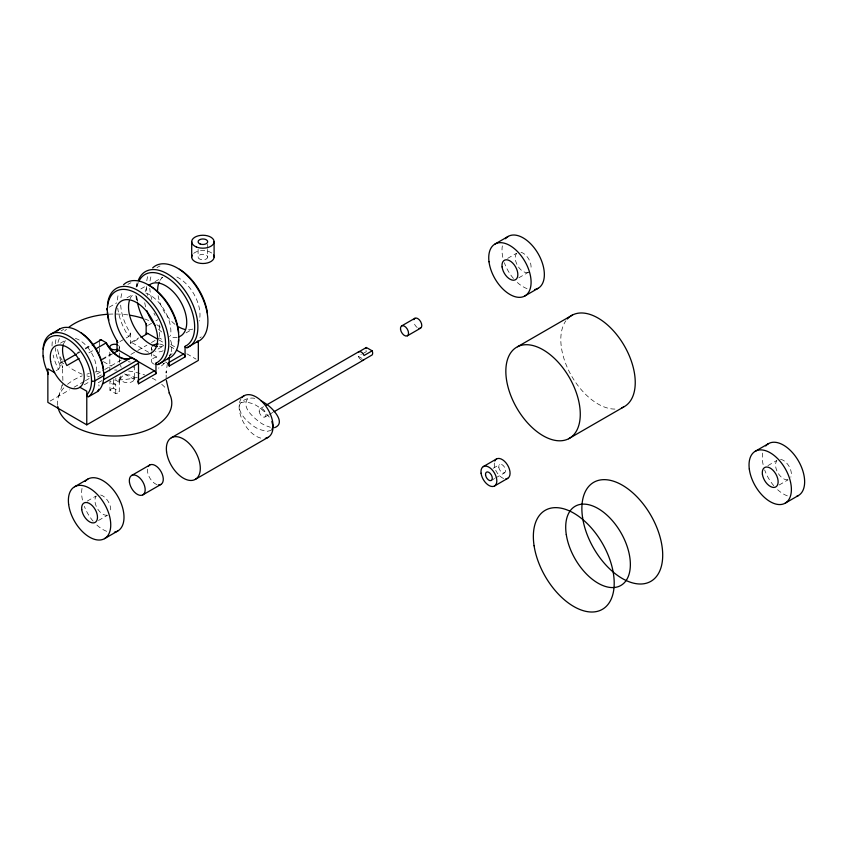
<?xml version="1.0" encoding="UTF-8"?>
<svg xmlns="http://www.w3.org/2000/svg" width="847" height="847" viewBox="0 0 847 847"><rect width="100%" height="100%" fill="white"/><g stroke="black" fill="none" stroke-linecap="round" stroke-linejoin="round"><path stroke-width="0.64" stroke-dasharray="4.24 3.18" d="M119.427 381.51L119.427 376.396M119.427 362.347L119.427 358.514M119.427 357.233L119.427 352.13M119.427 350.849L119.427 347.016M58.676 369.186L59.915 367.005L60.126 363.543A2.287 1.323 60 0 1 61.736 362.611L63.79 363.797M62.89 380.472L62.445 366.084L62.657 367.63L58.676 353.781M136.335 286.095L137.076 282.909M136.166 287.091L136.388 285.778M62.032 385.872L62.382 384.305M62.117 385.449L58.676 396.258M167.388 363.448L166.086 373.061L166.16 371.515L166.16 378.524M169.262 357.127L170.575 353.781M254.756 398.365C248.753 396.915 238.685 400.663 239.182 407.799C240.76 415.496 246.943 421.287 252.999 425.787A41.725 24.087 60 0 0 259.182 429.355L266.784 431.43L271.167 430.403M247.472 398.969C241.543 407.534 253.242 417.126 259.468 422.05A41.725 24.087 60 0 0 265.64 425.618L270.352 427.269M109.231 307.196L116.748 302.855M140.835 288.943L146.478 285.693A43.441 25.082 60 0 0 147.505 295.412M126.997 297.816L132.524 294.629M154.99 281.659L162.73 277.191M60.465 343.151L66.034 339.933M60.592 362.505L62.572 361.362M77.373 352.818L79.343 351.674M85.261 348.265L90.195 345.407M60.126 363.543L62.382 362.241M77.035 353.781L79.777 352.193M85.42 348.943L91.053 345.692M56.251 370.605L58.507 369.303A36.58 21.122 60 0 1 53.149 355.084M88.893 352.86L92.969 350.51M119.914 341.595L123.048 339.785M126.182 337.974L128.691 336.524A43.441 25.082 60 0 1 117.733 308.117M148.394 325.153L151.528 323.342M155.912 320.812L157.796 319.721M102.243 358.99L110.978 353.951M130.777 342.516L138.707 337.942M102.296 359.731L112.683 353.739M120.687 305.111A41.154 23.758 60 0 0 130.311 333.136L130.311 343.564L139.85 338.059M50.132 401.055L69.486 389.885M74.038 387.248L84.276 381.341M85.42 380.684L89.973 378.048M96.802 374.109L103.63 370.16M104.763 369.504L121.841 359.647M130.946 354.395L136.642 351.103M137.775 350.446L146.891 345.195M151.444 342.559L159.405 337.964L163.99 340.61M97.617 377.053L101.958 374.533M84.329 384.729L89.994 381.468M101.936 380.61L97.426 383.215A2.287 1.323 60 0 1 99.035 386.02M158.05 349.059L163.577 345.872M186.054 332.892L192.682 329.07M87.273 501.085L96.113 495.982M507.628 258.388L516.469 253.295M260.156 408.667L263.555 406.698M360.97 359.679A4.807 2.774 60 0 1 358.281 356.269L361.32 354.512M362.325 353.93L366.37 351.6M264.952 416.978L268.351 415.019M269.494 414.363L272.893 412.404M98.485 520.482L107.315 515.389M518.83 277.795L528.772 272.056M493.123 468.306L499.762 464.484M491.302 480.45L494.616 478.534M495.717 477.899L504.558 472.795M767.922 465.617L776.763 460.514M779.134 485.013L787.964 479.91M241.014 402.706L245.386 401.679L252.999 403.754A41.725 24.087 60 0 1 259.182 407.322L265.376 412.542L269.272 417.105M358.281 356.269L362.145 358.493M170.85 344.57L175.435 347.217M186.88 353.824L196.038 359.107M158.918 339.922L164.498 343.141M170.067 346.359L174.524 348.932M148.649 352.288L131.92 342.633A2.287 1.323 60 0 0 130.311 343.564M153.106 354.861L158.685 358.08M165.377 361.944L167.6 363.225M103.44 361.648L111.243 366.158M124.625 373.887L136.886 380.97M119.289 382.198L113.509 378.863L113.509 388.191L119.289 391.536L119.289 382.198A4.807 2.774 0 0 0 115.319 378.81M115.743 393.59L115.743 384.252L109.951 380.906L109.951 390.245L115.743 393.59A4.807 2.774 0 0 0 119.289 391.536M136.346 299.478L135.88 295.37M207.695 244.275L207.695 248.107M207.695 249.378L207.695 257.033A4.807 2.774 0 0 1 200.495 259.436A4.807 2.774 0 0 1 200.495 254.629A4.807 2.774 0 0 1 207.695 257.033M198.092 249.378L198.092 257.033M159.405 324.899L159.405 337.964M151.412 347.948L151.412 350.563M151.412 351.865L151.412 361.013M134.419 365.682L134.419 378.757A6.861 3.96 0 0 1 124.128 382.188A6.861 3.96 0 0 1 124.128 375.327A6.861 3.96 0 0 1 134.419 378.757M120.698 376.142L120.698 378.757M109.824 352.14L109.824 371.357M99.586 342.008L99.586 346.984M99.586 348.233L99.586 353.21M193.667 253.369A11.202 6.469 0 0 1 212.692 253.899M57.596 405.3A57.162 33.001 0 0 1 64.647 387.005M67.527 384.326A57.162 33.001 0 0 1 82.233 375.835M86.892 374.173A57.162 33.001 0 0 1 89.369 373.421M95.118 372.002A57.162 33.001 0 0 1 102.911 370.721M114.62 370.023A57.162 33.001 0 0 1 116.992 370.054M128.606 371.028A57.162 33.001 0 0 1 144.721 374.967M152.227 378.164A57.162 33.001 0 0 1 157.68 381.319M161.724 384.326A57.162 33.001 0 0 1 166.308 388.932M170.575 340.25A57.162 33.001 0 0 1 169.644 355.952M164.604 363.035A57.162 33.001 0 0 1 158.516 368.159M137.33 377.307A57.162 33.001 0 0 1 114.62 380.017M89.369 376.629A57.162 33.001 0 0 1 86.892 375.877M82.233 374.205A57.162 33.001 0 0 1 69.083 366.963M62.17 360.123A57.162 33.001 0 0 1 57.458 347.016M58.009 342.484A57.162 33.001 0 0 1 59.597 338.08M64.647 331.008A57.162 33.001 0 0 1 66.511 329.197M108.723 314.195A57.162 33.001 0 0 1 128.606 315.02M144.721 318.959A57.162 33.001 0 0 1 149.167 320.727M156.822 324.75A57.162 33.001 0 0 1 160.962 327.694M109.951 390.245A4.807 2.774 0 0 1 113.509 388.191M115.743 384.252A4.807 2.774 0 0 1 109.93 382.135M118.58 345.449A4.807 2.774 0 0 1 118.824 348.361M366.306 351.441A4.807 2.774 60 0 1 366.02 350.499M260.76 438.1A24.012 13.859 60 0 1 242.951 421.393A24.012 13.859 60 0 1 241.014 398.842M614.922 409.069A52.641 30.386 60 0 1 570.963 374.893A52.641 30.386 60 0 1 565.891 320.791M503.594 478.47A11.202 6.469 60 0 1 494.373 462.483M163.058 345.989A29.952 17.289 60 0 1 159.437 346.635M130.014 298.917A29.952 17.289 60 0 1 133.265 294.385M145.853 293.02A29.952 17.289 60 0 1 170.533 335.772M177.139 337.307A29.952 17.289 60 0 1 169.4 336.418M161.692 331.971A29.952 17.289 60 0 1 157.754 328.382M145.61 306.889A29.952 17.289 60 0 1 144.721 302.57M145.186 291.664A29.952 17.289 60 0 1 146.743 288.054M192.163 329.187A29.952 17.289 60 0 1 188.532 329.832M174.958 324.316A29.952 17.289 60 0 1 157.987 294.915M159.998 280.399A29.952 17.289 60 0 1 162.37 277.583M176.907 277.033A29.952 17.289 60 0 1 199.172 320.981M63.61 343.797A24.012 13.859 60 0 1 65.505 340.674M75.372 338.408A24.012 13.859 60 0 1 96.219 372.976M60.126 365.417A34.293 19.799 60 0 1 55.33 347.863M55.33 343.871A34.293 19.799 60 0 1 56.251 338.504M61.185 330.902A34.293 19.799 60 0 1 63.631 329.483M117.447 299.986A43.441 25.082 60 0 1 118.633 293.168M130.163 333.252A2.89 1.673 -60.1 0 1 128.744 336.714M52.038 346.021A36.58 21.122 60 0 1 52.599 339.975M120.909 297.826A41.154 23.758 60 0 1 122.487 291.686M127.886 284.454A41.154 23.758 60 0 1 130.893 282.792M172.132 353.654A41.154 23.758 60 0 1 169.22 355.486M155.16 315.423A43.441 25.082 60 0 1 153.953 313.21M146.796 280.791A43.441 25.082 60 0 1 147.738 276.366M137.479 301.193A43.441 25.082 60 0 1 136.812 297.106M136.769 286.582A43.441 25.082 60 0 1 137.161 284.296M151.804 299.436A41.154 23.758 60 0 1 149.792 288.308M150.014 281.024A41.154 23.758 60 0 1 151.592 274.894M156.991 267.663A41.154 23.758 60 0 1 159.998 265.99M201.226 336.862A41.154 23.758 60 0 1 199.828 337.868M137.055 300.494A41.154 23.758 60 0 1 136.536 295.963M137.129 286.508A41.154 23.758 60 0 1 138.336 282.538M163.926 363.257A6.861 3.96 0 0 1 163.122 363.818M154.387 364.284A6.861 3.96 0 0 1 151.973 359.456A6.861 3.96 0 0 1 159.681 357.138M163.122 350.753A6.861 3.96 0 0 1 155.552 351.579M152.629 350.192A6.861 3.96 0 0 1 151.56 347.143M159.681 344.073A6.861 3.96 0 0 1 163.926 345.703M133.858 367.259A6.861 3.96 0 0 1 133.551 367.609M121.259 367.259A6.861 3.96 0 0 1 120.74 365.279M128.268 361.743A6.861 3.96 0 0 1 130.279 362.05M156.811 484.537A11.202 6.469 60 0 1 147.749 467.798M106.68 531.313A29.952 17.289 60 0 1 95.679 523.933M93.096 521.149A29.952 17.289 60 0 1 84.351 506.337M82.455 500.016A29.952 17.289 60 0 1 82.455 486.559M107.156 515.198A11.202 6.469 60 0 1 97.225 508.274A11.202 6.469 60 0 1 96.187 496.215M100.645 494.987A11.202 6.469 60 0 1 108.691 502.292A11.202 6.469 60 0 1 110.184 512.668M527.025 288.626A29.952 17.289 60 0 1 517.348 282.506M513.451 278.462A29.952 17.289 60 0 1 504.357 262.729M502.811 257.329A29.952 17.289 60 0 1 502.345 245.884M528.168 272.342A11.202 6.469 60 0 1 517.866 266.085A11.202 6.469 60 0 1 516.543 253.518M521 252.3A11.202 6.469 60 0 1 529.047 259.606A11.202 6.469 60 0 1 530.54 269.971M417.19 327.503A5.717 3.303 60 0 1 413.812 321.924M787.329 495.844A29.952 17.289 60 0 1 777.641 489.725M773.745 485.68A29.952 17.289 60 0 1 764.661 469.947M763.105 464.548A29.952 17.289 60 0 1 762.649 453.103M787.805 479.73A11.202 6.469 60 0 1 777.874 472.806A11.202 6.469 60 0 1 776.837 460.736M780.553 459.381A11.202 6.469 60 0 1 789.076 466.337A11.202 6.469 60 0 1 790.833 477.189M259.203 411.504A4.807 2.774 60 0 0 264.698 417.105A4.807 2.774 60 0 0 263.766 409.863A4.807 2.774 60 0 0 259.203 411.504M498.809 467.322A4.807 2.774 60 0 0 504.293 472.922A4.807 2.774 60 0 0 503.372 465.681A4.807 2.774 60 0 0 498.809 467.322"/><path stroke-width="1.27" d="M98.855 389.239L97.596 391.505M271.876 429.789L273.062 426.359L271.876 421.541M50.958 334.067L59.978 328.869M63.991 361.309L76.399 354.152M92.185 345.036L101.206 339.827L106.341 342.791A24.012 13.859 60 0 0 131.645 357.402L136.886 360.43A2.287 1.323 60 0 1 138.506 363.225L138.506 383.765L155.964 373.686L155.964 363.141A41.154 23.758 60 0 0 157.33 315.603A41.154 23.758 60 0 0 115.457 291.559A41.154 23.758 60 0 0 117.045 340.79L117.045 351.219M79.099 358.514L66.871 365.576A24.012 13.859 60 0 1 63.292 344.708M96.23 348.625L106.341 342.791M113.212 353.432L118.665 350.287L154.345 370.88A2.287 1.323 60 0 1 155.964 373.686M140.973 337.402L147.77 333.485L157.807 339.276M104.403 373.125L131.645 357.402M104.192 379.308L136.886 360.43M102.423 384.062L138.506 363.225M137.976 380.335L154.345 370.88M168.733 362.58L183.45 354.078A2.287 1.323 60 0 1 185.07 356.883L169.22 366.031A2.287 1.323 60 0 0 168.352 363.871M54.621 372.648L47.856 368.763L47.856 402.367L86.765 424.834L198.325 360.43L198.325 341.15M74.589 486.76L87.844 479.106M494.944 244.074L508.2 236.419M171.327 437.772L244.084 395.761M131.656 475.463L149.76 465.003M401.647 325.915L414.903 318.26M265.82 405.385L358.821 351.706M372.151 350.827L366.37 347.492L358.281 352.161A4.807 2.774 60 0 1 364.072 355.496L372.151 350.827A4.807 2.774 60 0 1 372.151 354.935L364.072 359.604A4.807 2.774 60 0 1 362.018 360.166M274.026 411.748L363.543 360.06M407.365 335.814L420.62 328.16M142.857 494.86L160.972 484.41M195.339 479.349L268.097 437.348M104.541 538.639L117.797 530.984M524.896 295.952L538.152 288.298M517.517 346.751L572.477 315.01M483.298 466.591L496.554 458.936M568.612 438.757A52.641 30.386 60 0 0 553.726 357.741A52.641 30.386 60 0 0 506.845 381.764A52.641 30.386 60 0 0 568.612 438.757L623.583 407.026M494.5 485.998L507.755 478.343M755.238 451.292L768.494 443.637M785.19 503.171L798.446 495.516M274.555 427.671C286.964 423.098 272.173 407.545 265.64 403.596A41.725 24.087 60 0 0 261.035 400.79M176.758 350.224L183.45 354.078M79.904 387.27L86.786 391.219L86.765 424.834M48.385 374.385L47.866 372.585A34.293 19.799 60 0 1 50.905 336.778A34.293 19.799 60 0 1 83.493 355.444A34.293 19.799 60 0 1 86.786 394.776L87.315 396.714M169.262 392.923L166.361 380.472M214.1 241.723L214.1 257.033M191.697 241.723L191.697 257.033M185.07 356.883L185.07 346.338A41.154 23.758 60 0 0 182.814 293.051A41.154 23.758 60 0 0 139.152 280.77M169.22 357.953L169.22 366.031M146.15 334.417L146.15 323.988A41.154 23.758 60 0 1 137.394 302.358M213.571 255.074A11.202 6.469 0 0 1 202.899 263.502A11.202 6.469 0 0 1 192.227 255.074M169.093 393.008A57.162 33.001 0 0 1 126.309 435.326A57.162 33.001 0 0 1 57.765 406.433M69.083 327.069A57.162 33.001 0 0 1 107.548 314.269M129.729 315.19A57.162 33.001 0 0 1 142.36 318.165M117.341 349.303A4.807 2.774 0 0 1 111.031 348.858A4.807 2.774 0 0 1 111.031 345.184A4.807 2.774 0 0 1 117.341 344.729M365.936 348.53A4.807 2.774 60 0 1 366.37 347.492M241.882 397.624A24.012 13.859 60 0 1 268.097 409.62A24.012 13.859 60 0 1 265.376 438.323M567.31 319.012A52.641 30.386 60 0 1 623.201 343.903A52.641 30.386 60 0 1 621.582 407.894M494.796 461.022A11.202 6.469 60 0 1 507.469 464.929A11.202 6.469 60 0 1 505.797 478.862M157.5 346.529A29.952 17.289 60 0 1 135.488 329.208A29.952 17.289 60 0 1 129.347 300.812M131.317 357.593A24.012 13.859 60 0 1 106.013 342.982M99.586 340.759A2.287 1.323 60 0 1 101.206 339.827M155.192 325.492A29.952 17.289 60 0 1 146.743 310.521M149.104 285.238A29.952 17.289 60 0 1 180.527 301.5A29.952 17.289 60 0 1 178.897 336.841M184.635 329.367A29.952 17.289 60 0 1 178.812 326.953M157.627 290.267A29.952 17.289 60 0 1 159.12 282.125M117.055 351.05A2.287 1.323 60 0 1 118.665 350.287M146.182 334.089A2.287 1.323 60 0 1 147.77 333.485M137.627 381.605A2.287 1.323 60 0 1 138.506 383.765M123.577 284.698A43.441 25.082 60 0 1 169.358 306.91A43.441 25.082 60 0 1 167.6 358.884L157.584 364.676A43.441 25.082 60 0 0 152.174 302.654A43.441 25.082 60 0 0 107.431 305.778M108.861 320.134A43.441 25.082 60 0 1 107.505 311.95M152.672 267.896A43.441 25.082 60 0 1 198.452 290.108A43.441 25.082 60 0 1 196.705 342.082L186.679 347.873A43.441 25.082 60 0 0 185.038 290.68A43.441 25.082 60 0 0 138.41 280.135M168.574 357.858A2.827 1.63 -60 0 1 167.918 358.8M156.208 364.199A2.827 1.662 -61.1 0 1 156.123 363.088M197.743 340.928A2.827 1.63 -60 0 1 197.012 341.997M185.313 347.397A2.827 1.662 -61.1 0 1 185.218 346.285M91.518 380.885A2.287 1.323 0 0 0 94.758 380.885L103.779 375.687A2.287 1.323 0 0 0 103.779 373.813M43.652 357.953A36.58 21.122 60 0 1 43.313 355.655M43.07 349.123A36.58 21.122 60 0 1 78.729 344.009A36.58 21.122 60 0 1 88.406 396.83L97.426 391.621A36.58 21.122 60 0 0 94.102 346.804A36.58 21.122 60 0 0 57.109 330.976M117.924 342.537A2.89 1.673 -59.8 0 1 117.182 340.738M107.347 310.15A2.287 1.323 0 0 1 107.082 308.467M148.193 284.857A41.154 23.758 60 0 1 178.653 332.511M178.622 339.763A41.154 23.758 60 0 1 178.315 341.987M147.018 325.735A2.89 1.673 -59.8 0 1 146.287 323.935M179.395 269.23A41.154 23.758 60 0 1 207.462 313.125M81.248 332.871A34.293 19.799 60 0 1 103.525 369.684M152.28 346.031A6.861 3.96 0 0 1 158.273 343.988M148.331 466.443A11.202 6.469 60 0 1 161.237 471.959A11.202 6.469 60 0 1 158.283 484.897M85.092 481.424A29.952 17.289 60 0 1 117.797 496.395A29.952 17.289 60 0 1 114.409 532.202M505.447 238.738A29.952 17.289 60 0 1 538.152 253.708A29.952 17.289 60 0 1 534.764 289.515M413.887 319.658A5.717 3.303 60 0 1 420.62 321.564A5.717 3.303 60 0 1 418.905 328.35M765.741 445.956A29.952 17.289 60 0 1 797.652 459.603A29.952 17.289 60 0 1 796.815 496.268M196.324 246.964A11.202 6.469 0 0 0 214.037 242.39A11.202 6.469 0 0 0 198.325 235.815A11.202 6.469 0 0 0 196.324 246.964M200.083 243.968A4.807 2.774 0 0 0 207.674 242.009A4.807 2.774 0 0 0 200.94 239.193A4.807 2.774 0 0 0 200.083 243.968M166.573 451.97A24.012 13.859 60 0 0 194.037 479.953A24.012 13.859 60 0 0 189.4 443.754A24.012 13.859 60 0 0 166.573 451.97M566.283 534.573A45.727 26.405 60 0 0 619.21 586.283A45.727 26.405 60 0 0 608.601 516.659A45.727 26.405 60 0 0 566.283 534.573M582.598 517.75A57.162 33.001 60 0 0 648.749 582.387A57.162 33.001 60 0 0 635.504 495.357A57.162 33.001 60 0 0 582.598 517.75M534.086 545.754A57.162 33.001 60 0 0 600.248 610.391A57.162 33.001 60 0 0 587.003 523.361A57.162 33.001 60 0 0 534.086 545.754M481.075 473.219A11.202 6.469 60 0 0 493.896 486.284A11.202 6.469 60 0 0 491.726 469.386A11.202 6.469 60 0 0 481.075 473.219M485.543 474.976A4.807 2.774 60 0 0 491.038 480.577A4.807 2.774 60 0 0 490.117 473.335A4.807 2.774 60 0 0 485.543 474.976M50.661 361.489A24.012 13.859 60 0 0 78.676 387.99A24.012 13.859 60 0 0 72.419 351.209A24.012 13.859 60 0 0 50.661 361.489M115.531 318.726A29.952 17.289 60 0 0 149.803 353.644A29.952 17.289 60 0 0 144.011 308.477A29.952 17.289 60 0 0 115.531 318.726M129.432 482.091A11.202 6.469 60 0 0 142.254 495.146A11.202 6.469 60 0 0 140.083 478.248A11.202 6.469 60 0 0 129.432 482.091M68.649 504.484A29.952 17.289 60 0 0 102.911 539.391A29.952 17.289 60 0 0 97.13 494.225A29.952 17.289 60 0 0 68.649 504.484M81.746 509.619A11.202 6.469 60 0 0 94.557 522.684A11.202 6.469 60 0 0 92.397 505.786A11.202 6.469 60 0 0 81.746 509.619M489.005 261.787A29.952 17.289 60 0 0 523.266 296.704A29.952 17.289 60 0 0 517.485 251.538A29.952 17.289 60 0 0 489.005 261.787M502.091 266.932A11.202 6.469 60 0 0 514.912 279.997A11.202 6.469 60 0 0 512.753 263.099A11.202 6.469 60 0 0 502.091 266.932M400.536 329.462A5.717 3.303 60 0 0 407.153 335.92A5.717 3.303 60 0 0 405.829 327.217A5.717 3.303 60 0 0 400.536 329.462M749.299 469.005A29.952 17.289 60 0 0 783.56 503.923A29.952 17.289 60 0 0 777.779 458.756A29.952 17.289 60 0 0 749.299 469.005M762.395 474.151A11.202 6.469 60 0 0 775.206 487.216A11.202 6.469 60 0 0 773.046 470.318A11.202 6.469 60 0 0 762.395 474.151"/></g></svg>
